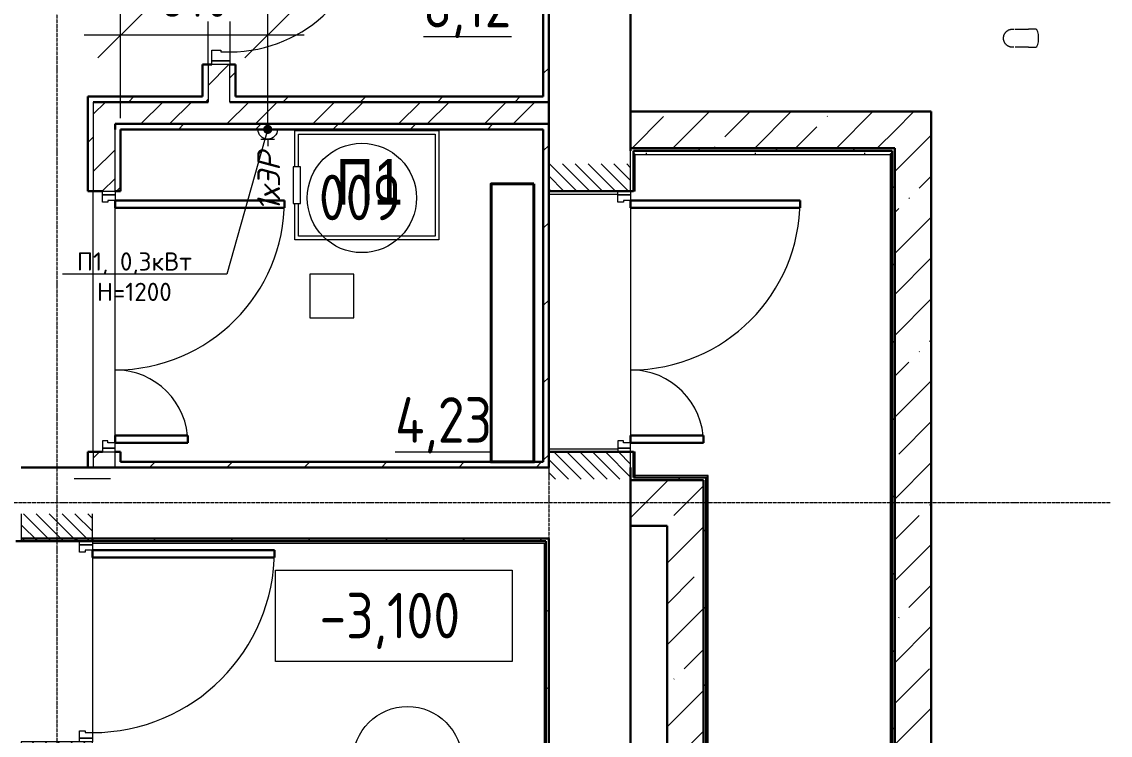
# Model space of a CAD drawing. Header units: millimetres. Extents: x -215207 to 92095, y -30385 to 123050.
# Drawn here: x -82628 to -76653, y 27736 to 31650 of the extents above; entities that cross this region are included whole.
import ezdxf
from ezdxf import colors
from ezdxf.entities.mleader import LeaderData, LeaderLine
from ezdxf.enums import TextEntityAlignment as Align
from ezdxf.math import Vec2, Vec3

# ---------------------------------------------------------------- set-up
doc = ezdxf.new("R2010")
doc.units = ezdxf.units.MM
doc.linetypes.add('ADSK_Линия сетки', pattern=[25, 20, -2.5, 0, -2.5])
doc.linetypes.add('ADSK_Штриховая_ш2 п1_5', pattern=[4.5, 3, -1.5])
for name, color, linetype, lineweight in [('1 Оборудование пищеблок', 250, 'Continuous', 5), ('Высотные отметки', 7, 'Continuous', 9), ('Двери', 7, 'Continuous', 9), ('ДОНМ_ТХ_Анно', 84, 'Continuous', 20), ('Каркас_Импост', 7, 'Continuous', 9), ('Линии', 7, 'Continuous', 9), ('Марки помещений', 7, 'Continuous', 20), ('Монтажный зазор', 7, 'Continuous', 9), ('Обобщенные модели', 7, 'Continuous', 20), ('Ограждение', 7, 'Continuous', 9), ('Оси', 7, 'Continuous', 9), ('Панель', 7, 'Continuous', 30), ('Перекрытия', 7, 'Continuous', 18), ('Поручни', 7, 'Continuous', 9), ('Проем', 7, 'ADSK_Штриховая_ш2 п1_5', 9), ('Радиаторы отопления', 10, 'Continuous', 40), ('Стены', 7, 'Continuous', 18), ('Стены разрез', 7, 'Continuous', 30), ('Стены штриховка', 7, 'Continuous', 9), ('Типовые аннотации', 7, 'Continuous', 20), ('ЭОМ', 1, 'Continuous', 18)]:
    doc.layers.add(name, color=color, linetype=linetype, lineweight=lineweight)
doc.layers.add('ТХ Подключения ЭОМ', color=7, linetype='Continuous', lineweight=18, true_color=0x003efa)
doc.layers.add('тх размеры розетки', color=7, linetype='Continuous', true_color=0xe91640)
doc.styles.add('GOST Common_3', font='GOST_Common.ttf', dxfattribs={"width": 0.9, "height": 2.5})
doc.styles.add('TX Text.Base', font='calibril.ttf', dxfattribs={"height": 250})
doc.styles.add('ГОСТ 2.304', font='CS_Gost2304.shx')
doc.styles.add('Розетки', font='isocpeui.ttf', dxfattribs={"height": 125})
doc.styles.add('ТХ_ДОНМ', font='ARIALN.TTF')
doc.dimstyles.new('СПДС', dxfattribs={"dimscale": 100, "dimtxt": 2.5, "dimasz": 2.5, "dimexe": 2, "dimexo": 0.625, "dimgap": 1, "dimtad": 1, "dimdec": 0, "dimtxsty": 'ГОСТ 2.304', "dimblk": 'OBLIQUE', "dimblk1": 'OBLIQUE', "dimblk2": 'OBLIQUE', "dimcen": 2.5, "dimdle": 2, "dimadec": 0, "dimazin": 2, "dimtfac": 0.75, "dimtdec": 4, "dimtmove": 1, "dimatfit": 3, "dimfxl": 0, "dimtolj": 1, "dimarcsym": 0})
pattern_1 = [(45, (0, 0), (-35.3553, 35.3553), [])]
pattern_2 = [(45, (-106999.95, 7949.98), (-224.5064, 224.5064), []), (45, (-106775.45, 7949.98), (-224.5064, 224.5064), [396.875, -79.375, 3.353, -76.022])]
pattern_3 = [(45, (-106999.95, 7949.98), (-235.7317, 235.7317), []), (45, (-106842.8, 7949.98), (-235.7317, 235.7317), [])]
pattern_4 = [(45, (-106999.95, 7949.98), (-212.132, 212.132), [])]
pattern_5 = [(0, (0, 0), (0, 600), []), (90, (0, 0), (-600, 4e-14), [])]

# ---------------------------------------------------------------- blocks, each defined once
blk = doc.blocks.new('розетка')
at = {"layer": 'ЭОМ', "lineweight": 5}
for p, q in [((701310.2, -755415.6), (701310.2, -755363.4)), ((701260.2, -755415.6), (701310.2, -755415.6)), ((701310.2, -755415.6), (701360.3, -755415.6)), ((701238.5, -755487.3), (701382, -755487.3))]:
    blk.add_line(p, q, dxfattribs=at)
blk.add_arc((701310.2, -755487.3), 71.7, 0, 180, dxfattribs=at)
blk = doc.blocks.new('AC_Дверь_Однопольная_Стальная - Дв-8__1_2200х1100h_Пр_Металл-5101126-План подвала смеж')
at = {"layer": 'Двери', "lineweight": 18}
h = blk.add_hatch(dxfattribs=at)
h.set_pattern_fill('FP_1', color=256, style=0, pattern_type=2)
h.set_pattern_definition(pattern_1)
h.paths.add_polyline_path([(700, -195), (700, 195), (550, 195), (550, -195)])
h.paths.add_polyline_path([(-550, 195), (-700, 195), (-700, -195), (-550, -195)])
at = {"layer": 'Каркас_Импост'}
for p, q in [((-530, 195), (-500, 195)), ((-530, 125), (-530, 195)), ((-500, 195), (-500, 155)), ((500, 195), (530, 195)), ((500, 155), (500, 195)), ((530, 195), (530, 125)), ((-490, 125), (-530, 125)), ((-500, 155), (-490, 155)), ((-490, 155), (-490, 125)), ((490, 155), (500, 155)), ((490, 125), (490, 155)), ((530, 125), (490, 125))]:
    blk.add_line(p, q, dxfattribs=at)
at = {"layer": 'Монтажный зазор'}
for p, q in [((-550, 195), (-530, 195)), ((-550, 125), (-550, 195)), ((-530, 195), (-530, 125)), ((530, 195), (550, 195)), ((530, 125), (530, 195)), ((550, 195), (550, 125)), ((-530, 125), (-550, 125)), ((550, 125), (530, 125))]:
    blk.add_line(p, q, dxfattribs=at)
at = {"layer": 'Панель'}
for p, q in [((-500, 1195), (-460, 1195)), ((-500, 195), (-500, 1195)), ((-460, 1195), (-460, 195)), ((-460, 195), (-500, 195))]:
    blk.add_line(p, q, dxfattribs=at)
at = {"layer": 'Панель', "lineweight": 9}
blk.add_arc((-500, 195), 1000, 0, 90, dxfattribs=at)
at = {"layer": 'Проем'}
for p, q in [((-550, 195), (-700, 195)), ((-550, -195), (-550, 195)), ((700, 195), (550, 195)), ((550, 195), (550, -195)), ((-700, -195), (-550, -195)), ((550, -195), (700, -195))]:
    blk.add_line(p, q, dxfattribs=at)
blk = doc.blocks.new('AC_Дверь_Двупольная_Деревянная - Дв-13_1__1_5_2200х1430_Пр СКУД EI30-5105461-План подвала смеж')
at = {"layer": 'Двери', "lineweight": 18}
h = blk.add_hatch(dxfattribs=at)
h.set_pattern_fill('FP_1', color=256, style=0, pattern_type=2)
h.set_pattern_definition(pattern_1)
h.paths.add_polyline_path([(865, 225), (715, 225), (715, -225), (865, -225)])
h.paths.add_polyline_path([(-715, -225), (-715, 225), (-865, 225), (-865, -225)])
at = {"layer": 'Каркас_Импост'}
for p, q in [((-695, 225), (-665, 225)), ((-695, 155), (-695, 225)), ((-665, 225), (-665, 185)), ((-665, 185), (-655, 185)), ((-655, 185), (-655, 155)), ((665, 185), (655, 185)), ((655, 185), (655, 155)), ((695, 225), (665, 225)), ((665, 225), (665, 185)), ((695, 155), (695, 225)), ((-655, 155), (-695, 155)), ((655, 155), (695, 155))]:
    blk.add_line(p, q, dxfattribs=at)
at = {"layer": 'Монтажный зазор'}
for p, q in [((-715, 225), (-695, 225)), ((-715, 155), (-715, 225)), ((-695, 225), (-695, 155)), ((715, 225), (695, 225)), ((695, 225), (695, 155)), ((715, 155), (715, 225)), ((-695, 155), (-715, 155)), ((695, 155), (715, 155))]:
    blk.add_line(p, q, dxfattribs=at)
at = {"layer": 'Панель'}
for p, q in [((-665, 1155), (-625, 1155)), ((-665, 225), (-665, 1155)), ((-625, 1155), (-625, 225)), ((665, 625), (625, 625)), ((625, 625), (625, 225)), ((665, 225), (665, 625)), ((-625, 225), (-665, 225)), ((625, 225), (665, 225))]:
    blk.add_line(p, q, dxfattribs=at)
at = {"layer": 'Панель', "lineweight": 9}
for centre, radius, start, end in [((-665, 225), 930, 360, 90), ((665, 225), 400, 90, 180)]:
    blk.add_arc(centre, radius, start, end, dxfattribs=at)
at = {"layer": 'Проем'}
for p, q in [((-715, 225), (-865, 225)), ((-715, -225), (-715, 225)), ((865, 225), (715, 225)), ((715, 225), (715, -225)), ((-865, -225), (-715, -225)), ((715, -225), (865, -225))]:
    blk.add_line(p, q, dxfattribs=at)
blk = doc.blocks.new('AC_Дверь_Однопольная_Деревянная - Дв-10_1_2200х900_Пр_Подвал_ПВХ-4936338-План подвала смеж')
at = {"layer": 'Каркас_Импост'}
for p, q in [((-430, 60), (-380, 60)), ((-430, -40), (-430, 60)), ((-380, 60), (-380, 10)), ((380, 60), (430, 60)), ((380, 10), (380, 60)), ((430, 60), (430, -40)), ((-380, 10), (-370, 10)), ((-370, 10), (-370, -40)), ((370, 10), (380, 10)), ((370, -40), (370, 10)), ((-370, -40), (-430, -40)), ((430, -40), (370, -40))]:
    blk.add_line(p, q, dxfattribs=at)
at = {"layer": 'Монтажный зазор'}
for p, q in [((-450, 60), (-430, 60)), ((-450, -40), (-450, 60)), ((-430, 60), (-430, -40)), ((430, 60), (450, 60)), ((430, -40), (430, 60)), ((450, 60), (450, -40)), ((-430, -40), (-450, -40)), ((450, -40), (430, -40))]:
    blk.add_line(p, q, dxfattribs=at)
at = {"layer": 'Панель'}
for p, q in [((-380, 820), (-330, 820)), ((-380, 60), (-380, 820)), ((-330, 820), (-330, 60)), ((-330, 60), (-380, 60))]:
    blk.add_line(p, q, dxfattribs=at)
at = {"layer": 'Панель', "lineweight": 9}
blk.add_arc((-380, 60), 760, 0, 90, dxfattribs=at)
blk = doc.blocks.new('AC_Дверь_Двупольная_Деревянная - Дв-13_1_5_2200х1430_Пр-5105653-План подвала смеж')
at = {"layer": 'Каркас_Импост'}
for p, q in [((-695, 60), (-665, 60)), ((-695, -10), (-695, 60)), ((-665, 60), (-665, 20)), ((695, 60), (665, 60)), ((665, 60), (665, 20)), ((695, -10), (695, 60)), ((-665, 20), (-655, 20)), ((-655, 20), (-655, -10)), ((665, 20), (655, 20)), ((655, 20), (655, -10)), ((-655, -10), (-695, -10)), ((655, -10), (695, -10))]:
    blk.add_line(p, q, dxfattribs=at)
at = {"layer": 'Монтажный зазор'}
for p, q in [((-715, 60), (-695, 60)), ((-715, -10), (-715, 60)), ((-695, 60), (-695, -10)), ((715, 60), (695, 60)), ((695, 60), (695, -10)), ((715, -10), (715, 60)), ((-695, -10), (-715, -10)), ((695, -10), (715, -10))]:
    blk.add_line(p, q, dxfattribs=at)
at = {"layer": 'Панель'}
for p, q in [((-665, 990), (-625, 990)), ((-665, 60), (-665, 990)), ((-625, 990), (-625, 60)), ((665, 460), (625, 460)), ((625, 460), (625, 60)), ((665, 60), (665, 460)), ((-625, 60), (-665, 60)), ((625, 60), (665, 60))]:
    blk.add_line(p, q, dxfattribs=at)
at = {"layer": 'Панель', "lineweight": 9}
for centre, radius, start, end in [((-665, 60), 930, 360, 90), ((665, 60), 400, 90, 180)]:
    blk.add_arc(centre, radius, start, end, dxfattribs=at)
blk = doc.blocks.new('Поворот - Тип-1236195-План подвала смеж')
at = {"layer": 'Обобщенные модели'}
for p, q in [((127.1, 50), (86.4, 50)), ((86.4, -50), (127.1, -50))]:
    blk.add_line(p, q, dxfattribs=at)
at = {"layer": 'Обобщенные модели', "flags": 128}
for points in [[(-50, 0), (-50, 2), (-49.8, 4), (-49.6, 6), (-49.4, 8), (-49, 9.9), (-48.6, 11.9), (-48.1, 13.8), (-47.5, 15.7), (-46.8, 17.6), (-46.1, 19.5), (-45.2, 21.3), (-44.3, 23.1), (-43.4, 24.8), (-42.4, 26.6), (-41.3, 28.2), (-40.1, 29.9), (-38.9, 31.4), (-37.6, 33), (-36.2, 34.4), (-34.8, 35.9), (-33.4, 37.2), (-31.9, 38.5), (-30.3, 39.8), (-28.7, 41), (-27, 42.1), (-25.3, 43.1), (-23.6, 44.1), (-21.8, 45), (-20, 45.8), (-18.1, 46.6), (-16.2, 47.3), (-14.3, 47.9), (-12.4, 48.4), (-10.5, 48.9), (-8.5, 49.3), (-6.5, 49.6), (-4.5, 49.8), (-2.5, 49.9), (-0.5, 50)], [(0.9, 50), (1.6, 50), (2.5, 50), (3.6, 50), (4.9, 50), (6.3, 50), (8, 50)], [(14.1, 50), (16.5, 50), (19.1, 50), (21.8, 50), (24.7, 50), (27.8, 50), (31, 50), (34.4, 50), (37.9, 50), (41.6, 50), (45.4, 50), (49.3, 50), (53.3, 50), (57.5, 50), (61.7, 50), (66.1, 50), (70.5, 50), (75.1, 50), (79.7, 50), (84.4, 50), (86.4, 50)], [(0, -50), (-2, -50), (-4, -49.8), (-6, -49.6), (-8, -49.4), (-9.9, -49), (-11.9, -48.6), (-13.8, -48.1), (-15.7, -47.5), (-17.6, -46.8), (-19.5, -46.1), (-21.3, -45.2), (-23.1, -44.3), (-24.8, -43.4), (-26.6, -42.4), (-28.2, -41.3), (-29.9, -40.1), (-31.4, -38.9), (-33, -37.6), (-34.4, -36.2), (-35.9, -34.8), (-37.2, -33.4), (-38.5, -31.9), (-39.8, -30.3), (-41, -28.7), (-42.1, -27), (-43.1, -25.3), (-44.1, -23.6), (-45, -21.8), (-45.8, -20), (-46.6, -18.1), (-47.3, -16.2), (-47.9, -14.3), (-48.4, -12.4), (-48.9, -10.5), (-49.3, -8.5), (-49.6, -6.5), (-49.8, -4.5), (-49.9, -2.5), (-50, -0.5)], [(7, -50), (5.5, -50), (4.1, -50), (2.9, -50), (1.9, -50), (1.2, -50), (0.6, -50)], [(86.4, -50), (81.6, -50), (77, -50), (72.4, -50), (67.9, -50), (63.5, -50), (59.2, -50), (55, -50), (50.9, -50), (47, -50), (43.1, -50), (39.4, -50), (35.8, -50), (32.4, -50), (29.1, -50), (26, -50), (23, -50), (20.2, -50), (17.6, -50), (15.1, -50), (13.8, -50)]]:
    blk.add_lwpolyline(points, dxfattribs=at)
at = {"layer": 'Обобщенные модели'}
for start_param, end_param in [(4.712389, 6.283185), (3.141593, 4.712389)]:
    blk.add_ellipse((127.1, 0), major_axis=(0, 50), ratio=0.309017, start_param=start_param, end_param=end_param, dxfattribs=at)
blk = doc.blocks.new('Ограждение - Ограждение-4587816-План подвала смеж')
at = {"layer": 'Поручни'}
for p, q in [((24759, 20840.3), (27239, 20840.3)), ((27239, 20840.3), (27239, 18260.3)), ((27239, 18260.3), (27239, 16760.3)), ((27239, 16760.3), (27239, 15375.2))]:
    blk.add_line(p, q, dxfattribs=at)
blk = doc.blocks.new('Ограждение - Ограждение-4967897-План подвала смеж')
at = {"layer": 'Ограждение'}
h = blk.add_hatch(dxfattribs=at)
h.set_pattern_fill('FP_21', color=256, style=0, pattern_type=2)
h.set_pattern_definition(pattern_5)
h.paths.add_polyline_path([(27739, 22770.3), (27739, 22971.6), (27729, 22981.6), (27729, 22770.3)])
h = blk.add_hatch(dxfattribs=at)
h.set_pattern_fill('FP_21', color=256, style=0, pattern_type=2)
h.set_pattern_definition(pattern_5)
h.paths.add_polyline_path([(29139, 22971.6), (29149, 22981.6), (27729, 22981.6), (27739, 22971.6)])
h = blk.add_hatch(dxfattribs=at)
h.set_pattern_fill('FP_21', color=256, style=0, pattern_type=2)
h.set_pattern_definition(pattern_5)
h.paths.add_polyline_path([(29149, 13272.3), (29149, 22981.6), (29139, 22971.6), (29139, 13282.3)])
h = blk.add_hatch(dxfattribs=at)
h.set_pattern_fill('FP_21', color=256, style=0, pattern_type=2)
h.set_pattern_definition(pattern_5)
h.paths.add_polyline_path([(28139, 14635.3), (28139, 21210.3), (28129, 21200.3), (28129, 14645.3)])
at = {"layer": 'Поручни'}
for p, q in [((27729, 22981.6), (27739, 22971.6)), ((27739, 22971.6), (27729, 22981.6)), ((27739, 22770.3), (27739, 22971.6)), ((27739, 22971.6), (29139, 22971.6)), ((29149, 22981.6), (29139, 22971.6)), ((29139, 22971.6), (29149, 22981.6)), ((29139, 22971.6), (29139, 13282.3)), ((27739, 22770.3), (27729, 22770.3)), ((27729, 21340.3), (27739, 21340.3)), ((27739, 21210.3), (27739, 21340.3)), ((27729, 21200.3), (27739, 21210.3)), ((27739, 21210.3), (27729, 21200.3)), ((28139, 21210.3), (27739, 21210.3)), ((28129, 21200.3), (28139, 21210.3)), ((28139, 21210.3), (28129, 21200.3)), ((28139, 14635.3), (28139, 21210.3))]:
    blk.add_line(p, q, dxfattribs=at)
blk = doc.blocks.new('ADSK_Марка_Помещение_ОдноЗначение_Номер - Номер-462100-План подвала смеж')
at = {"layer": 'Марки помещений'}
blk.add_circle((0, 0), 3, dxfattribs=at)
blk = doc.blocks.new('ADSK_Марка_Помещение_ОдноЗначение1 - Номер 2-461912-План подвала смеж')
at = {"layer": 'Марки помещений'}
blk.add_circle((0, 0), 3, dxfattribs=at)
blk = doc.blocks.new('Высотные отметки - Рамка-12095-План подвала смеж')
at = {"layer": 'Типовые аннотации', "lineweight": 20}
for p, q in [((-6.5, 0), (-6.5, 5)), ((-6.5, 5), (6.5, 5)), ((6.5, 5), (6.5, 0)), ((6.5, 0), (-6.5, 0))]:
    blk.add_line(p, q, dxfattribs=at)
blk = doc.blocks.new('весы напольные')
at = {"linetype": 'ByBlock', "ltscale": 2, "flags": 128}
for points in [[(112589.6, -57350.8), (112789.6, -57350.8), (112789.6, -56560.8), (112189.6, -56560.8), (112189.6, -57350.8), (112389.6, -57350.8)], [(112589.6, -57330.8), (112769.6, -57330.8), (112769.6, -56580.8), (112209.6, -56580.8), (112209.6, -57330.8), (112389.6, -57330.8)], [(112389.6, -57360.8), (112389.6, -57320.8), (112589.6, -57320.8), (112589.6, -57360.8), (112389.6, -57360.8)]]:
    blk.add_lwpolyline(points, dxfattribs=at)
blk = doc.blocks.new('_Dot')
at = {"color": 0, "linetype": 'ByBlock', "lineweight": -2}
blk.add_line((-0.5, 0), (-1, 0), dxfattribs=at)
at = {"color": 0, "linetype": 'ByBlock', "const_width": 0.5}
blk.add_lwpolyline([(-0.25, 0, 1), (0.25, 0, 1)], format="xyb", close=True, dxfattribs=at)
blk = doc.blocks.new('_Oblique')
at = {"color": 0, "linetype": 'ByBlock', "lineweight": -2}
blk.add_line((-0.5, -0.5), (0.5, 0.5), dxfattribs=at)
blk = doc.blocks.new('*D3563')
at = {"layer": 'Defpoints', "color": 0, "ltscale": 100, "transparency": 16777216}
for p in [(-82085.9, 31577), (-82085.9, 31059.8), (-81278.2, 31006)]:
    blk.add_point(p, dxfattribs=at)
at = {"layer": 'тх размеры розетки', "color": 0, "lineweight": 9, "ltscale": 100, "transparency": 16777216}
for p, q in [((-82085.9, 31122.3), (-82085.9, 31777)), ((-81278.2, 31068.5), (-81278.2, 31777)), ((-81078.2, 31577), (-82285.9, 31577))]:
    blk.add_line(p, q, dxfattribs=at)
at = {"layer": 'тх размеры розетки', "color": 0, "lineweight": 9, "ltscale": 100, "transparency": 16777216, "xscale": 250, "yscale": 250, "zscale": 250, "rotation": 180}
blk.add_blockref('_Oblique', (-82085.9, 31577), dxfattribs=at)
at = {"layer": 'тх размеры розетки', "color": 0, "lineweight": 9, "ltscale": 100, "transparency": 16777216, "xscale": 250, "yscale": 250, "zscale": 250}
blk.add_blockref('_Oblique', (-81278.2, 31577), dxfattribs=at)
at = {"layer": 'тх размеры розетки', "color": 0, "ltscale": 100, "transparency": 16777216, "insert": (-81682.1, 31802), "char_height": 250, "attachment_point": 5, "style": 'ГОСТ 2.304', "bg_fill": 3, "box_fill_scale": 1.1, "bg_fill_color": 256, "bg_fill_true_color": 13158600, "bg_fill_transparency": 0}
blk.add_mtext('\\A1;810', dxfattribs=at)

msp = doc.modelspace()

# ---------------------------------------------------------------- hatches: boundary and pattern name
at = {"layer": 'Стены разрез', "lineweight": 9}
h = msp.add_hatch(dxfattribs=at)
h.set_pattern_fill('FP_2', color=256, style=0, pattern_type=2)
h.set_pattern_definition(pattern_3)
h.paths.add_polyline_path([(-81605.6, 31209.8), (-81485.6, 31209.8), (-81485.6, 31415.2), (-81605.6, 31415.2)])
h.paths.add_polyline_path([(-81585.6, 32315.2), (-81485.6, 32315.2), (-81485.6, 34710.2), (-81605.6, 34710.2), (-81605.6, 32789.8), (-81545.6, 32789.8), (-81545.6, 32669.8), (-81605.6, 32669.8), (-81605.6, 32315.2)])
h = msp.add_hatch(dxfattribs=at)
h.set_pattern_fill('FP_22', color=256, style=0, pattern_type=2)
h.set_pattern_definition(pattern_4)
h.paths.add_polyline_path([(-81455.6, 31209.8), (-81455.6, 31415.2), (-81485.6, 31415.2), (-81485.6, 31209.8)])
h.paths.add_polyline_path([(-81485.6, 32315.2), (-81455.6, 32315.2), (-81455.6, 34680.2), (-81485.6, 34680.2), (-81485.6, 32824.6)])
h = msp.add_hatch(dxfattribs=at)
h.set_pattern_fill('FP_22', color=256, style=0, pattern_type=2)
h.set_pattern_definition(pattern_4)
h.paths.add_polyline_path([(-79765.9, 31239.8), (-79735.9, 31239.8), (-79735.9, 34710.2), (-79765.9, 34710.2), (-79765.9, 32824.6)])
h = msp.add_hatch(dxfattribs=at)
h.set_pattern_fill('FP_22', color=256, style=0, pattern_type=2)
h.set_pattern_definition(pattern_4)
h.paths.add_polyline_path([(-81605.6, 31209.8), (-81605.6, 31415.2), (-81635.6, 31415.2), (-81635.6, 31209.8)])
h.paths.add_polyline_path([(-81605.6, 32315.2), (-81605.6, 32639.8), (-81635.6, 32639.8), (-81635.6, 32315.2)])
h = msp.add_hatch(dxfattribs=at)
h.set_pattern_fill('FP_22', color=256, style=0, pattern_type=2)
h.set_pattern_definition(pattern_4)
h.paths.add_polyline_path([(-81635.6, 31209.8), (-81635.6, 31239.8), (-82265.9, 31239.8), (-82265.9, 31209.8), (-82072.5, 31209.8)])
h = msp.add_hatch(dxfattribs=at)
h.set_pattern_fill('FP_22', color=256, style=0, pattern_type=2)
h.set_pattern_definition(pattern_4)
h.paths.add_polyline_path([(-82235.9, 29205.2), (-82235.9, 29290.2), (-82265.9, 29290.2), (-82265.9, 29205.2)])
h.paths.add_polyline_path([(-82235.9, 30720.2), (-82235.9, 31209.8), (-82265.9, 31209.8), (-82265.9, 30720.2)])
h = msp.add_hatch(dxfattribs=at)
h.set_pattern_fill('FP_2', color=256, style=0, pattern_type=2)
h.set_pattern_definition(pattern_3)
h.paths.add_polyline_path([(-82185.9, 29205.2), (-82115.9, 29205.2), (-82115.9, 29290.2), (-82235.9, 29290.2), (-82235.9, 29205.2)])
h.paths.add_polyline_path([(-82115.9, 30720.2), (-82115.9, 31209.8), (-82235.9, 31209.8), (-82235.9, 30720.2), (-82185.9, 30720.2)])
h = msp.add_hatch(dxfattribs=at)
h.set_pattern_fill('FP_2', color=256, style=0, pattern_type=2)
h.set_pattern_definition(pattern_3)
h.paths.add_polyline_path([(-79735.9, 31089.8), (-79735.9, 31209.8), (-82115.9, 31209.8), (-82115.9, 31089.8), (-79811.3, 31089.8)])
h = msp.add_hatch(dxfattribs=at)
h.set_pattern_fill('FP_22', color=256, style=0, pattern_type=2)
h.set_pattern_definition(pattern_4)
h.paths.add_polyline_path([(-79735.9, 31209.8), (-79735.9, 31239.8), (-81455.6, 31239.8), (-81455.6, 31209.8), (-79811.3, 31209.8)])
h = msp.add_hatch(dxfattribs=at)
h.set_pattern_fill('FP_3', color=256, style=0, pattern_type=2)
h.set_pattern_definition(pattern_2)
h.paths.add_polyline_path([(-77835.9, 30957.2), (-77835.9, 31157.2), (-79285.9, 31157.2), (-79285.9, 30957.2)])
h = msp.add_hatch(dxfattribs=at)
h.set_pattern_fill('FP_3', color=256, style=0, pattern_type=2)
h.set_pattern_definition(pattern_2)
h.paths.add_polyline_path([(-77635.9, 21110.2), (-77635.9, 31157.2), (-77835.9, 31157.2), (-77835.9, 21110.2)])
h = msp.add_hatch(dxfattribs=at)
h.set_pattern_fill('FP_22', color=256, style=0, pattern_type=2)
h.set_pattern_definition(pattern_4)
h.paths.add_polyline_path([(-79811.3, 31059.8), (-79765.9, 31059.8), (-79765.9, 31089.8), (-82115.9, 31089.8), (-82115.9, 31059.8), (-82072.5, 31059.8)])
h = msp.add_hatch(dxfattribs=at)
h.set_pattern_fill('FP_22', color=256, style=0, pattern_type=2)
h.set_pattern_definition(pattern_4)
h.paths.add_polyline_path([(-79735.9, 29235.2), (-79735.9, 31089.8), (-79765.9, 31089.8), (-79765.9, 29235.2)])
h = msp.add_hatch(dxfattribs=at)
h.set_pattern_fill('FP_22', color=256, style=0, pattern_type=2)
h.set_pattern_definition(pattern_4)
h.paths.add_polyline_path([(-82085.9, 29205.2), (-82085.9, 29290.2), (-82115.9, 29290.2), (-82115.9, 29205.2)])
h.paths.add_polyline_path([(-82085.9, 30720.2), (-82085.9, 31059.8), (-82115.9, 31059.8), (-82115.9, 30720.2)])
h = msp.add_hatch(dxfattribs=at)
h.set_pattern_fill('FP_22', color=256, style=0, pattern_type=2)
h.set_pattern_definition(pattern_4)
h.paths.add_polyline_path([(-79285.9, 30942.2), (-77850.9, 30942.2), (-77850.9, 30957.2), (-79285.9, 30957.2)])
h = msp.add_hatch(dxfattribs=at)
h.set_pattern_fill('FP_22', color=256, style=0, pattern_type=2)
h.set_pattern_definition(pattern_4)
h.paths.add_polyline_path([(-77835.9, 21222.2), (-77835.9, 30957.2), (-77850.9, 30957.2), (-77850.9, 21222.2)])
h = msp.add_hatch(dxfattribs=at)
h.set_pattern_fill('FP_22', color=256, style=0, pattern_type=2)
h.set_pattern_definition(pattern_4)
h.paths.add_polyline_path([(-79735.9, 29205.2), (-79735.9, 29235.2), (-82085.9, 29235.2), (-82085.9, 29205.2), (-79811.3, 29205.2)])
h = msp.add_hatch(dxfattribs=at)
h.set_pattern_fill('FP_22', color=256, style=0, pattern_type=2)
h.set_pattern_definition(pattern_4)
h.paths.add_polyline_path([(-78885.9, 29135.2), (-78870.9, 29135.2), (-78870.9, 29150.2), (-79285.9, 29150.2), (-79285.9, 29135.2), (-79245.9, 29135.2)])
h = msp.add_hatch(dxfattribs=at)
h.set_pattern_fill('FP_3', color=256, style=0, pattern_type=2)
h.set_pattern_definition(pattern_2)
h.paths.add_polyline_path([(-78885.9, 28885.2), (-78885.9, 29135.2), (-79285.9, 29135.2), (-79285.9, 28885.2), (-79085.9, 28885.2)])
h = msp.add_hatch(dxfattribs=at)
h.set_pattern_fill('FP_22', color=256, style=0, pattern_type=2)
h.set_pattern_definition(pattern_4)
h.paths.add_polyline_path([(-78885.9, 22595.2), (-78870.9, 22595.2), (-78870.9, 29135.2), (-78885.9, 29135.2), (-78885.9, 22610.2)])
h = msp.add_hatch(dxfattribs=at)
h.set_pattern_fill('FP_3', color=256, style=0, pattern_type=2)
h.set_pattern_definition(pattern_2)
h.paths.add_polyline_path([(-78885.9, 22610.2), (-78885.9, 28885.2), (-79085.9, 28885.2), (-79085.9, 22610.2)])
h = msp.add_hatch(dxfattribs=at)
h.set_pattern_fill('FP_3', color=256, style=0, pattern_type=2)
h.set_pattern_definition(pattern_2)
h.paths.add_polyline_path([(-82630.9, 28800.2), (-82240.9, 28800.2), (-82240.9, 28815.2), (-82630.9, 28815.2)])
h = msp.add_hatch(dxfattribs=at)
h.set_pattern_fill('FP_22', color=256, style=0, pattern_type=2)
h.set_pattern_definition(pattern_4)
h.paths.add_polyline_path([(-79811.3, 28800.2), (-79750.9, 28800.2), (-79750.9, 28815.2), (-82240.9, 28815.2), (-82240.9, 28800.2), (-82072.5, 28800.2)])
h = msp.add_hatch(dxfattribs=at)
h.set_pattern_fill('FP_22', color=256, style=0, pattern_type=2)
h.set_pattern_definition(pattern_4)
h.paths.add_polyline_path([(-79735.9, 23325.2), (-79735.9, 28815.2), (-79750.9, 28815.2), (-79750.9, 23325.2)])

# ---------------------------------------------------------------- linework, layer by layer
at = {"layer": 'Линии'}
msp.add_line((-82340.9, 29145.2), (-82140.9, 29145.2), dxfattribs=at)
at = {"layer": 'Оси', "linetype": 'ADSK_Линия сетки'}
for p, q in [((-82435.9, 38716), (-82435.9, 17344.4)), ((-79735.9, 38716), (-79735.9, 17344.4)), ((-76653.1, 29010.2), (-94570, 29010.2))]:
    msp.add_line(p, q, dxfattribs=at)
at = {"layer": 'Перекрытия', "color": 49, "true_color": 0x464646}
for p, q in [((-81605.6, 31415.2), (-81605.6, 32315.2)), ((-81485.6, 32195.2), (-81485.6, 31485.2)), ((-82235.9, 29290.2), (-82235.9, 30720.2)), ((-79735.9, 30720.2), (-79735.9, 30705.2)), ((-79735.9, 30705.2), (-79355.9, 30705.2)), ((-79285.9, 30670.2), (-79285.9, 29380.2)), ((-82115.9, 29380.2), (-82115.9, 30630.2)), ((-80806.3, 30266.2), (-81046.3, 30266.2)), ((-81046.3, 30266.2), (-81046.3, 30026.2)), ((-80806.3, 30026.2), (-80806.3, 30266.2)), ((-81046.3, 30026.2), (-80806.3, 30026.2)), ((-79355.9, 29306), (-79735.9, 29306)), ((-82240.9, 28750.2), (-82240.9, 27750.2))]:
    msp.add_line(p, q, dxfattribs=at)
at = {"layer": 'Радиаторы отопления', "lineweight": 40}
msp.add_lwpolyline([(-79816.7, 30760.5), (-80051.7, 30760.5), (-80051.7, 29235.5), (-79816.7, 29235.5)], close=True, dxfattribs=at)
at = {"layer": 'Стены'}
for p, q in [((-79285.9, 30720.2), (-79285.9, 30942.2)), ((-79285.9, 29205.2), (-79285.9, 29290.2))]:
    msp.add_line(p, q, dxfattribs=at)
at = {"layer": 'Стены разрез'}
for p, q in [((-79285.9, 35160.2), (-79285.9, 30942.2)), ((-79765.9, 34680.2), (-79765.9, 31239.8)), ((-79735.9, 30720.2), (-79735.9, 34710.2)), ((-81635.6, 31415.2), (-81635.6, 31239.8)), ((-81585.6, 31415.2), (-81635.6, 31415.2)), ((-81455.6, 31415.2), (-81485.6, 31415.2)), ((-81455.6, 31239.8), (-81455.6, 31415.2)), ((-81635.6, 31239.8), (-82265.9, 31239.8)), ((-82265.9, 31239.8), (-82265.9, 30720.2)), ((-81605.6, 31209.8), (-82235.9, 31209.8)), ((-79735.9, 31209.8), (-81485.6, 31209.8)), ((-79765.9, 31239.8), (-81455.6, 31239.8)), ((-77635.9, 31157.2), (-79285.9, 31157.2)), ((-77635.9, 20860.2), (-77635.9, 31157.2)), ((-82115.9, 31059.8), (-82115.9, 31089.8)), ((-79735.9, 31089.8), (-82115.9, 31089.8)), ((-79735.9, 29205.2), (-79735.9, 31089.8)), ((-82085.9, 31059.8), (-79765.9, 31059.8)), ((-82085.9, 30720.2), (-82085.9, 31059.8)), ((-79765.9, 31059.8), (-79765.9, 29235.2)), ((-79285.9, 30957.2), (-77835.9, 30957.2)), ((-77835.9, 21110.2), (-77835.9, 30957.2)), ((-79270.9, 30942.2), (-77850.9, 30942.2)), ((-79270.9, 30720.2), (-79270.9, 30942.2)), ((-77850.9, 30942.2), (-77850.9, 21222.2)), ((-82265.9, 30720.2), (-82185.9, 30720.2)), ((-82115.9, 30720.2), (-82085.9, 30720.2)), ((-79735.9, 30720.2), (-79270.9, 30720.2)), ((-82185.9, 29290.2), (-82265.9, 29290.2)), ((-82265.9, 29290.2), (-82265.9, 29205.2)), ((-82085.9, 29290.2), (-82115.9, 29290.2)), ((-82085.9, 29235.2), (-82085.9, 29290.2)), ((-79270.9, 29290.2), (-79735.9, 29290.2)), ((-79270.9, 29150.2), (-79270.9, 29290.2)), ((-79765.9, 29235.2), (-82085.9, 29235.2)), ((-79735.9, 29205.2), (-82630.9, 29205.2)), ((-79285.9, 29205.2), (-79285.9, 22860.2)), ((-78885.9, 29135.2), (-79285.9, 29135.2)), ((-78870.9, 29150.2), (-79270.9, 29150.2)), ((-78885.9, 22610.2), (-78885.9, 29135.2)), ((-78870.9, 22595.2), (-78870.9, 29150.2)), ((-79285.9, 28885.2), (-79085.9, 28885.2)), ((-79085.9, 28885.2), (-79085.9, 22860.2)), ((-82630.9, 28815.2), (-79735.9, 28815.2)), ((-82240.9, 28800.2), (-82240.9, 28815.2)), ((-79735.9, 23310.2), (-79735.9, 28815.2)), ((-82660.9, 28800.2), (-79750.9, 28800.2)), ((-79750.9, 28800.2), (-79750.9, 23325.2))]:
    msp.add_line(p, q, dxfattribs=at)
at = {"layer": 'Стены штриховка'}
for p, q in [((-81605.6, 31415.2), (-81605.6, 31209.8)), ((-81485.6, 31209.8), (-81485.6, 31415.2)), ((-82235.9, 31209.8), (-82235.9, 30720.2)), ((-82115.9, 30720.2), (-82115.9, 31059.8)), ((-82235.9, 29290.2), (-82235.9, 29205.2)), ((-82115.9, 29205.2), (-82115.9, 29290.2))]:
    msp.add_line(p, q, dxfattribs=at)

# ---------------------------------------------------------------- block references
at = {"layer": '1 Оборудование пищеблок', "color": 18, "true_color": 0x000000, "xscale": -1, "rotation": 270}
msp.add_blockref('весы напольные', (-23777.7, -81736.1), dxfattribs=at)
at = {"layer": 'Высотные отметки', "lineweight": 20, "xscale": 99.99999999999993, "yscale": 99.99999999999993, "zscale": 99.99999999999993}
msp.add_blockref('Высотные отметки - Рамка-12095-План подвала смеж', (-80586.4, 28140.5), dxfattribs=at)
at = {"layer": 'Двери'}
for name, p, rotation in [('AC_Дверь_Однопольная_Деревянная - Дв-10_1_2200х900_Пр_Подвал_ПВХ-4936338-План подвала смеж', (-81545.6, 31865.2), 269.9999999999998), ('AC_Дверь_Двупольная_Деревянная - Дв-13_1_5_2200х1430_Пр-5105653-План подвала смеж', (-82175.9, 30005.2), 269.9999999999999)]:
    msp.add_blockref(name, p, dxfattribs=dict(at, rotation=rotation))
at = {"layer": 'Марки помещений', "xscale": 99.99999999999993, "yscale": 99.99999999999993, "zscale": 99.99999999999993}
for name, p in [('ADSK_Марка_Помещение_ОдноЗначение1 - Номер 2-461912-План подвала смеж', (-80761.2, 30683.6)), ('ADSK_Марка_Помещение_ОдноЗначение_Номер - Номер-462100-План подвала смеж', (-80511, 27593.4))]:
    msp.add_blockref(name, p, dxfattribs=at)
at = {"layer": 'Обобщенные модели'}
msp.add_blockref('Поворот - Тип-1236195-План подвала смеж', (-77188.9, 31560.2), dxfattribs=at)
at = {"layer": 'Поручни'}
for name in ['Ограждение - Ограждение-4967897-План подвала смеж', 'Ограждение - Ограждение-4587816-План подвала смеж']:
    msp.add_blockref(name, (-107000, 7950), dxfattribs=at)
at = {"layer": 'Проем'}
for name, p, rotation in [('AC_Дверь_Двупольная_Деревянная - Дв-13_1__1_5_2200х1430_Пр СКУД EI30-5105461-План подвала смеж', (-79510.9, 30005.2), 269.9999999999999), ('AC_Дверь_Однопольная_Стальная - Дв-8__1_2200х1100h_Пр_Металл-5101126-План подвала смеж', (-82435.9, 28250.2), 270)]:
    msp.add_blockref(name, p, dxfattribs=dict(at, rotation=rotation))
at = {"layer": 'ТХ Подключения ЭОМ', "lineweight": 20, "ltscale": 3, "xscale": -0.75, "yscale": 0.75, "zscale": 0.75, "rotation": 180}
msp.add_blockref('розетка', (-607260.8, -535555.6), dxfattribs=at)

# ---------------------------------------------------------------- texts
at = {"layer": 'Высотные отметки', "lineweight": 20, "insert": (-80993.7, 28517.2), "char_height": 250, "width": 977.532, "attachment_point": 1, "line_spacing_factor": 1.022761, "style": 'GOST Common_3'}
msp.add_mtext('-3,100', dxfattribs=at)
at = {"layer": 'ДОНМ_ТХ_Анно', "style": 'ТХ_ДОНМ'}
msp.add_text('П1', height=250, dxfattribs=at).set_placement((-80719.5, 30771.6), align=Align.MIDDLE_CENTER)
at = {"layer": 'Марки помещений', "lineweight": 9, "char_height": 250, "attachment_point": 1, "style": 'GOST Common_3'}
for s, insert, width in [('\\L6,12', (-80423.3, 31869.6), 620.506), ('009', (-80997.5, 30811.3), 584.43), ('\\L4,23', (-80579, 29590.6), 699.873)]:
    msp.add_mtext(s, dxfattribs=dict(at, insert=insert, width=width))
at = {"layer": 'ТХ Подключения ЭОМ', "lineweight": 20, "ltscale": 3, "insert": (-81272.9, 30609.6), "char_height": 125, "width": 448.79, "attachment_point": 4, "rotation": 90, "style": 'Розетки'}
msp.add_mtext('1хЭР', dxfattribs=at)

# ---------------------------------------------------------------- leaders
at = {"layer": 'ТХ Подключения ЭОМ'}
ml = msp.add_multileader_mtext('Standard', dxfattribs=at)
ml.set_content('\\A1;{\\fISOCPEUR|b0|i0|c204|p34;П1, 0,3кВт \\PH=12\\fISOCPEUR|b0|i0|c0|p34;00}', color=256, style='TX Text.Base')
ml.set_leader_properties(lineweight=9)
ml.set_arrow_properties(name='DOT')
ml.build(insert=Vec2(0, 0))
ml.multileader.update_dxf_attribs({"text_left_attachment_type": 6, "text_right_attachment_type": 6, "dogleg_length": 50, "arrow_head_size": 50})
ctx = ml.context
ctx.base_point, ctx.char_height, ctx.arrow_head_size, ctx.landing_gap_size, ctx.plane_origin = Vec3(-82460.1, 30265), 100, 50, 140, Vec3(-65843.2, 27640.1)
ctx.left_attachment, ctx.right_attachment, ctx.text_align_type = 6, 6, 1
notes = []
notes.append((ctx, [(1, (1, 1, 0), (-81503.3, 30265), (-1, 0), 56.8, [(1, [(-81278.2, 31059.8)], 0, [])])]))
ctx.mtext.insert, ctx.mtext.width, ctx.mtext.alignment, ctx.mtext.flow_direction = Vec3(-82010.1, 30385), 1505.102, 2, 5
for ctx, leaders in notes:
    for number, flags, end, landing, length, lines in leaders:
        leader = LeaderData()
        leader.index, (leader.has_last_leader_line, leader.has_dogleg_vector, leader.attachment_direction) = number, flags
        leader.last_leader_point, leader.dogleg_vector, leader.dogleg_length = Vec3(end), Vec3(landing), length
        for number, points, colour, breaks in lines:
            line = LeaderLine()
            line.index, line.vertices, line.color, line.breaks = number, Vec3.list(points), colors.encode_raw_color(colour), breaks
            leader.lines.append(line)
        ctx.leaders.append(leader)

# ---------------------------------------------------------------- next in the draw order: dimensions: what is measured, and where the dimension line sits
at = {"layer": 'тх размеры розетки', "ltscale": 100}
dim = msp.add_linear_dim(base=(-82085.9, 31577), p1=(-81278.2, 31006), p2=(-82085.9, 31059.8), dimstyle='СПДС', override={"dimrnd": 10, "dimtfillclr": 7, "dimlwd": 9, "dimlwe": 9}, dxfattribs=at)
dim.commit()
dim.dimension.update_dxf_attribs({"geometry": '*D3563', "text_midpoint": (-81682.1, 31802)})

doc.saveas('drawing.dxf')
